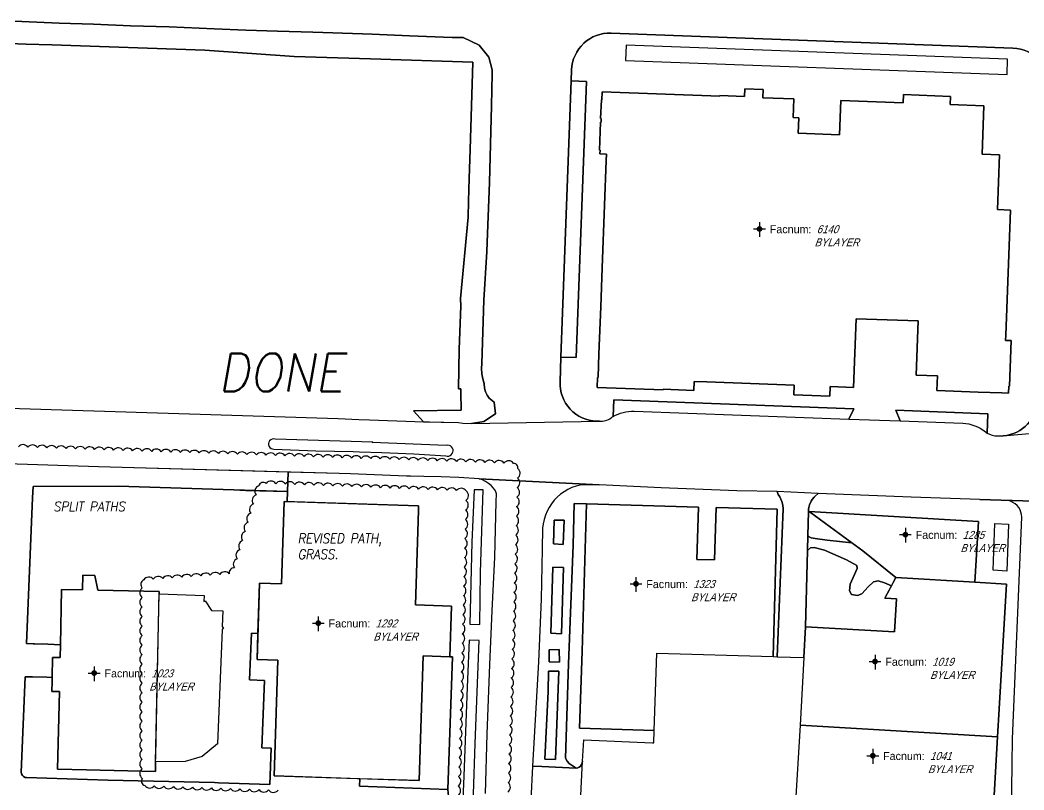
# Model space of a CAD drawing. Header units: inches. Extents: x 1273557 to 1282364, y 239587 to 246310.
# Drawn here: x 1275153 to 1275679, y 242388 to 242792 of the extents above; entities that cross this region are included whole.
import ezdxf
from ezdxf.enums import TextEntityAlignment as Align

# ---------------------------------------------------------------- set-up
doc = ezdxf.new("R2010")
doc.units = ezdxf.units.IN
doc.header["$MEASUREMENT"] = 0
doc.linetypes.add('DASHED2', pattern=[0.375, 0.25, -0.125])
doc.layers.add('BLDG-DATA', color=159, linetype='DASHED2', lineweight=30)
for name, color, linetype in [('BLDG-UW', 231, 'Continuous'), ('GRASS', 3, 'Continuous'), ('PATH', 253, 'Continuous'), ('PATH-ISLAND', 252, 'Continuous'), ('PRKG-UW', 6, 'Continuous'), ('REV-2013', 1, 'Continuous'), ('REV-ADJUDICATION-NOTES', 2, 'Continuous'), ('STREET-NONUW', 4, 'Continuous'), ('STREET-NONUW-ISLAND', 139, 'Continuous'), ('STREET-UW', 50, 'Continuous')]:
    doc.layers.add(name, color=color, linetype=linetype)
doc.styles.add('Revisions', font='simplex.shx', dxfattribs={"width": 0.9, "oblique": 10, "height": 25})
doc.styles.add('SS_LITE', font='FRABK.TTF', dxfattribs={"height": 16})

# ---------------------------------------------------------------- blocks, each defined once
blk = doc.blocks.new('*U1')
for p, q in [((-3.08, 0), (3.08, 0)), ((0, 3.55), (0, -4.2))]:
    blk.add_line(p, q)
at = {"const_width": 1.5}
blk.add_lwpolyline([(-0.75, 0, 1), (0.75, 0, 1)], format="xyb", close=True, dxfattribs=at)
at = {"layer": 'BLDG-DATA', "color": 1, "style": 'SS_LITE'}
blk.add_text('Facnum:', height=4.2, dxfattribs=at).set_placement((27.26, -2.25), align=Align.RIGHT)
at = {"layer": 'BLDG-DATA', "color": 7, "style": 'SS_LITE', "oblique": 20, "width": 0.9, "flags": 8}
for tag, p in [('FACNUM', (29.98, -2.25)), ('OBJECT', (28.84, -9.16))]:
    blk.add_attdef(tag, p, '', height=4.2, dxfattribs=at)

msp = doc.modelspace()

# ---------------------------------------------------------------- linework, layer by layer
msp.add_lwpolyline([(1275541.41, 242682.61, -1), (1275539.91, 242682.61, -1)], format="xyb", close=True)
at = {"layer": 'BLDG-UW'}
for points in [[(1275591.4, 242635.47), (1275590.06, 242599.36), (1275577.82, 242599.81), (1275577.64, 242594.81), (1275558.65, 242595.51), (1275558.83, 242600.51), (1275513.07, 242602.28), (1275506.4, 242602.53), (1275506.23, 242597.78), (1275490.04, 242598.38), (1275490.03, 242598.05), (1275455.39, 242599.33), (1275455.58, 242604.66), (1275455.92, 242604.65), (1275455.92, 242604.67), (1275456.37, 242617.02), (1275457.28, 242641.63), (1275458.04, 242662.21), (1275459.26, 242695.08), (1275460.13, 242718.57), (1275460.25, 242721.9), (1275456.92, 242722.02), (1275456.99, 242724.02), (1275456.66, 242724.03), (1275457.2, 242738.69), (1275457.53, 242738.68), (1275457.61, 242740.68), (1275457.27, 242740.69), (1275457.63, 242750.35), (1275457.96, 242750.34), (1275458.12, 242754.67), (1275519.75, 242752.39), (1275519.76, 242752.72), (1275532.75, 242752.24), (1275532.9, 242756.24), (1275542.56, 242755.88), (1275542.41, 242751.72), (1275542.4, 242751.55), (1275558.64, 242750.95), (1275558.28, 242741.12), (1275561.27, 242741.01), (1275560.97, 242732.9), (1275582.71, 242732.09), (1275583.37, 242750.04), (1275616.02, 242748.83), (1275616.18, 242753.16), (1275640.83, 242752.25), (1275640.67, 242747.92), (1275640.78, 242747.92), (1275658.44, 242747.27), (1275657.5, 242721.81), (1275666.58, 242721.48), (1275665.53, 242692.85), (1275665.52, 242692.8), (1275672.31, 242692.55), (1275669.88, 242626.84), (1275669.78, 242624.1), (1275672.78, 242623.99), (1275671.89, 242600), (1275671.56, 242600.01), (1275671.42, 242596.35), (1275667.83, 242596.48), (1275655.49, 242596.94), (1275633.78, 242597.74), (1275634.07, 242605.4), (1275622.91, 242605.81), (1275623.96, 242634.27)], [(1275378.94, 242484.49), (1275360.02, 242485.1), (1275361.62, 242534.67), (1275361.7, 242537.26), (1275291.1, 242539.53), (1275289.71, 242496.23), (1275278.24, 242496.59), (1275276.95, 242456.42), (1275287.89, 242456.07), (1275285.94, 242395.3), (1275361.97, 242392.86), (1275364.04, 242458.34), (1275378.08, 242457.89)], [(1275547.77, 242458), (1275549.97, 242535.45), (1275517.88, 242536.37), (1275517.1, 242508.75), (1275507.83, 242509.01), (1275508.61, 242536.54), (1275449.82, 242538.21), (1275447.52, 242460.85), (1275446.1, 242420.41), (1275485.44, 242419.12), (1275486.77, 242459.73)], [(1275653.65, 242497.03), (1275655.59, 242528.99), (1275566.73, 242534.18), (1275594.83, 242513.58), (1275612.28, 242499.45)], [(1275225.61, 242492.2), (1275193.42, 242492.86), (1275191.8, 242500.59), (1275185.41, 242500.7), (1275185.26, 242493.03), (1275174.34, 242493.25), (1275173.7, 242464.25), (1275173.55, 242457.48), (1275169.63, 242457.57), (1275169.4, 242446.93), (1275169.36, 242444.87), (1275169.24, 242439.67), (1275173.15, 242439.59), (1275172.25, 242398.83), (1275187.4, 242398.5), (1275223.53, 242397.71), (1275223.6, 242400.71), (1275223.63, 242401.87), (1275223.72, 242406.1)], [(1275611.51, 242470.94), (1275564.86, 242473.66), (1275563.96, 242457.54), (1275561.97, 242421.89), (1275665.6, 242415.84), (1275666.46, 242430.55), (1275670.28, 242496.06), (1275653.65, 242497.03), (1275612.28, 242499.45), (1275606.42, 242488.63), (1275606.56, 242488.62), (1275612.52, 242488.26)], [(1275662.91, 242369.87), (1275665.6, 242415.84), (1275561.97, 242421.89), (1275559.16, 242375.93)]]:
    msp.add_lwpolyline(points, close=True, dxfattribs=at)
at = {"layer": 'GRASS'}
msp.add_lwpolyline([(1275146.7, 242588.52), (1275319.41, 242583.05), (1275330.28, 242582.53), (1275336, 242582.26), (1275359.74, 242581.5), (1275364.28, 242581.38), (1275359.03, 242587.04), (1275383.99, 242587.42), (1275383.94, 242596.94), (1275383.95, 242598.54), (1275382.65, 242598.58), (1275383.08, 242619.46), (1275383.95, 242642.07), (1275383.76, 242645.99), (1275387.67, 242688.82), (1275387.93, 242697.12), (1275388.3, 242709.09), (1275388.78, 242724.35), (1275390.11, 242770.19), (1275336.53, 242771.95), (1275296.38, 242773.22), (1275249.57, 242776.54), (1275169.12, 242779.39), (1275155.71, 242779.64), (1275103.66, 242781.7)], dxfattribs=at)
for points in [[(1275670.88, 242771.72), (1275470.61, 242779.06), (1275470.32, 242771.15), (1275670.58, 242763.75)], [(1275449.78, 242760.09), (1275441.78, 242760.39), (1275436.42, 242615.31), (1275444.42, 242615.02)], [(1275337.64, 242570.55), (1275286.36, 242572.25), (1275286.36, 242572.25), (1275285.59, 242572.35), (1275284.81, 242572.23), (1275284.11, 242571.89), (1275283.53, 242571.37), (1275283.13, 242570.7), (1275282.94, 242569.94), (1275282.97, 242569.16), (1275283.22, 242568.42), (1275283.67, 242567.79), (1275284.29, 242567.31), (1275285.02, 242567.03), (1275285.8, 242566.97), (1275307.76, 242566.11), (1275327.37, 242565.74), (1275330.7, 242565.6), (1275342.48, 242565.22), (1275359.23, 242564.44), (1275375.95, 242563.41), (1275375.95, 242563.41), (1275376.71, 242563.25), (1275377.49, 242563.29), (1275378.23, 242563.54), (1275378.88, 242563.98), (1275379.39, 242564.58), (1275379.72, 242565.28), (1275379.85, 242566.05), (1275379.77, 242566.83), (1275379.48, 242567.55), (1275379.02, 242568.18), (1275378.4, 242568.66), (1275377.68, 242568.95), (1275376.9, 242569.05), (1275376.13, 242568.93), (1275337.28, 242570.51)], [(1275256.74, 242391.7), (1275283.59, 242390.79), (1275284.35, 242409.86), (1275279.44, 242410.04), (1275280.78, 242445.41), (1275273.01, 242445.71), (1275273.92, 242470.22), (1275277.39, 242470.09), (1275278.24, 242496.59), (1275289.71, 242496.23), (1275291.1, 242539.53), (1275292.7, 242539.48), (1275292.89, 242544.7), (1275264.7, 242545.49), (1275203.96, 242547.59), (1275159.36, 242547.37), (1275158.98, 242541.41), (1275155.83, 242464.84), (1275159.47, 242464.64), (1275160.13, 242464.61), (1275167.14, 242464.51), (1275173.7, 242464.25), (1275174.34, 242493.25), (1275185.26, 242493.03), (1275185.41, 242500.7), (1275191.8, 242500.59), (1275193.42, 242492.86), (1275225.61, 242492.2), (1275225.58, 242491.01), (1275249.12, 242490.06), (1275248.99, 242486.86), (1275249.68, 242487.31), (1275253.03, 242482.22), (1275258.94, 242481.98), (1275258.61, 242473.74), (1275259.26, 242472.75), (1275258.55, 242472.28), (1275256.14, 242412.13), (1275248.08, 242405.48), (1275239.13, 242402.84), (1275223.87, 242402.74), (1275223.65, 242402.77), (1275223.63, 242401.87), (1275223.6, 242400.71), (1275223.53, 242397.71), (1275187.4, 242398.5), (1275172.25, 242398.83), (1275173.15, 242439.59), (1275169.24, 242439.67), (1275169.36, 242444.87), (1275169.4, 242446.93), (1275166.51, 242447.1), (1275159.05, 242447.39), (1275155.11, 242447.33), (1275153.05, 242397.27), (1275153.27, 242396.34), (1275153.73, 242395.56), (1275154.39, 242394.94), (1275155.19, 242394.54), (1275155.98, 242394.52), (1275198.63, 242393.12), (1275254.63, 242391.77)], [(1275394.27, 242502.18), (1275395.55, 242545.62), (1275390.94, 242545.52), (1275389.68, 242518.14), (1275388.53, 242474.99), (1275393.92, 242474.89)], [(1275447.52, 242460.85), (1275449.82, 242538.21), (1275443.36, 242538.39), (1275442.76, 242516.44), (1275442.6, 242512.2), (1275440.39, 242454.14), (1275440.18, 242448.72), (1275438.78, 242404.56), (1275439.64, 242403.11), (1275440.67, 242401.78), (1275444.39, 242399.33), (1275445.22, 242399.48), (1275446.04, 242399.88), (1275446.74, 242400.49), (1275447.27, 242401.27), (1275447.6, 242402.17), (1275447.71, 242403.14), (1275448.38, 242414.32), (1275484.55, 242412.71), (1275485.23, 242412.67), (1275485.44, 242419.12), (1275446.1, 242420.41)], [(1275566.73, 242534.18), (1275566.37, 242534.2), (1275566.35, 242533.94), (1275566.05, 242521.57), (1275566.79, 242520.89), (1275567.71, 242520.38), (1275569.79, 242520.02), (1275576.21, 242519.15), (1275589.06, 242517.81)], [(1275438.13, 242529.6), (1275432.79, 242529.7), (1275432.55, 242517.28), (1275437.61, 242516.81)], [(1275670.45, 242502.84), (1275663.28, 242503.33), (1275664.11, 242527.97), (1275671.4, 242527.59)], [(1275590.51, 242501.04), (1275591.85, 242504.23), (1275591.81, 242505.76), (1275586.3, 242508.74), (1275574.75, 242513.81), (1275569.28, 242515.36), (1275567.48, 242515.03), (1275565.85, 242513.63), (1275564.86, 242473.66), (1275611.51, 242470.94), (1275612.52, 242488.26), (1275606.56, 242488.62), (1275606.42, 242488.63), (1275609.98, 242495.2), (1275606.19, 242496.72), (1275602.87, 242497.83), (1275600.53, 242497.32), (1275597.61, 242494.71), (1275594.44, 242490.97), (1275592.1, 242490.13), (1275588.95, 242490.56), (1275587.88, 242492.61), (1275588.23, 242496.03)], [(1275437.75, 242504.84), (1275432.23, 242504.95), (1275431.11, 242470.26), (1275436.72, 242469.97)], [(1275393.58, 242466.51), (1275388.23, 242466.61), (1275387.12, 242441.99), (1275385.49, 242395.24), (1275383.71, 242355.22), (1275383.31, 242342.29), (1275382.38, 242319.68), (1275382.27, 242316.75), (1275382.4, 242315.53), (1275387.96, 242315.88), (1275389.6, 242349.9), (1275389.69, 242359.04), (1275391.44, 242412.29)], [(1275435.46, 242461.8), (1275430.2, 242461.53), (1275430.27, 242455.27), (1275435.6, 242455.07)], [(1275378.08, 242457.89), (1275364.04, 242458.34), (1275361.97, 242392.86), (1275330.86, 242393.86), (1275330.72, 242389.96), (1275376.98, 242388.21), (1275379.53, 242457.86)], [(1275435.24, 242450.38), (1275429.9, 242450.39), (1275429.69, 242439.63), (1275427.92, 242404.16), (1275433.53, 242403.85)]]:
    msp.add_lwpolyline(points, close=True, dxfattribs=at)
for points in [[(1275464.11, 242592.8), (1275463.79, 242584.04, -0.145756), (1275474.84, 242586.9), (1275587.49, 242582.74), (1275590.19, 242588.15)], [(1275612.18, 242587.34), (1275614.47, 242581.75), (1275647.33, 242580.54, -0.162392), (1275659.19, 242576.09, 0.02914), (1275660.13, 242575.41), (1275660.5, 242585.56)]]:
    msp.add_lwpolyline(points, format="xyb", close=True, dxfattribs=at)
at = {"layer": 'PATH'}
for points in [[(1275103.66, 242781.7), (1275155.71, 242779.64), (1275169.12, 242779.39), (1275249.57, 242776.54), (1275296.38, 242773.22), (1275336.53, 242771.95), (1275390.11, 242770.19), (1275388.78, 242724.35), (1275388.3, 242709.09), (1275387.93, 242697.12), (1275387.67, 242688.82), (1275383.76, 242645.99), (1275383.95, 242642.07), (1275383.08, 242619.46), (1275382.65, 242598.58), (1275383.95, 242598.54), (1275383.94, 242596.94), (1275383.99, 242587.42), (1275359.03, 242587.04), (1275364.28, 242581.38), (1275382.59, 242580.88), (1275384.89, 242580.58), (1275389.54, 242580.38), (1275396.03, 242581.48), (1275402.01, 242585.51), (1275401.29, 242591.67), (1275398.79, 242593.71), (1275397.67, 242595.28), (1275396.85, 242597.03), (1275396.34, 242598.89), (1275396.08, 242601.27), (1275395.39, 242603.96), (1275394.97, 242606.58), (1275394.79, 242609.22), (1275394.87, 242611.91), (1275395.91, 242645.12), (1275397.5, 242670.72), (1275397.85, 242680.16), (1275398.84, 242707.04), (1275400.02, 242747.28), (1275400.33, 242764.11), (1275400.37, 242766.1), (1275398.52, 242772.79), (1275393.48, 242779.16), (1275385.18, 242783.2), (1275379.24, 242783.1), (1275356.95, 242784.04), (1275337.35, 242784.83), (1275332.18, 242785.04), (1275306.22, 242785.92), (1275287.73, 242786.51), (1275270.98, 242787.06), (1275254.44, 242787.75), (1275230.7, 242788.73), (1275210.55, 242789.35), (1275191.03, 242790.1), (1275172.97, 242790.75), (1275153.52, 242791.5), (1275133.86, 242792.32)], [(1275377.83, 242381.11), (1275376.98, 242388.21), (1275330.72, 242389.96), (1275330.86, 242393.86), (1275285.94, 242395.3), (1275287.89, 242456.07), (1275276.95, 242456.42), (1275277.39, 242470.09), (1275273.92, 242470.22), (1275273.01, 242445.71), (1275280.78, 242445.41), (1275279.44, 242410.04), (1275284.35, 242409.86), (1275283.59, 242390.79), (1275256.74, 242391.7), (1275254.63, 242391.77), (1275198.63, 242393.12), (1275155.98, 242394.52), (1275155.19, 242394.54), (1275154.39, 242394.94), (1275153.73, 242395.56), (1275153.27, 242396.34), (1275153.05, 242397.27), (1275155.11, 242447.33), (1275159.05, 242447.39), (1275166.51, 242447.1), (1275169.4, 242446.93), (1275169.63, 242457.57), (1275173.55, 242457.48), (1275173.7, 242464.25), (1275167.14, 242464.51), (1275160.13, 242464.61), (1275159.47, 242464.64), (1275155.83, 242464.84), (1275158.98, 242541.41), (1275159.36, 242547.37), (1275203.96, 242547.59), (1275264.7, 242545.49), (1275271.06, 242545.31), (1275292.89, 242544.7), (1275293.26, 242554.89), (1275199.77, 242557.47), (1275193.73, 242557.7), (1275145.8, 242559.22)], [(1275396.79, 242386.14), (1275397.68, 242417.23), (1275399.13, 242453.9), (1275400.32, 242482.05), (1275401.72, 242510.2), (1275402.03, 242524.77), (1275402.44, 242539.34), (1275402.59, 242543.56), (1275402.12, 242545.03), (1275401.03, 242546.49), (1275399.77, 242547.81), (1275398.37, 242548.98), (1275396.83, 242549.97), (1275395.19, 242550.77), (1275393.47, 242551.37), (1275382.76, 242552.04), (1275373.6, 242552.41), (1275364.43, 242552.66), (1275357.45, 242552.75), (1275355.28, 242552.78), (1275325.88, 242553.94), (1275320.08, 242554.15), (1275293.26, 242554.89), (1275292.7, 242539.48), (1275361.7, 242537.26), (1275361.62, 242534.67), (1275360.02, 242485.1), (1275378.94, 242484.49), (1275378.08, 242457.89), (1275379.53, 242457.86), (1275376.98, 242388.21), (1275377.83, 242381.11)], [(1275672.72, 242375.11), (1275673.06, 242388.33), (1275673.31, 242401.55), (1275673.49, 242414.79), (1275676.13, 242476.93), (1275678.28, 242531.18), (1275678.19, 242532.54), (1275677.9, 242533.87), (1275677.39, 242535.14), (1275676.7, 242536.31), (1275675.83, 242537.36), (1275674.81, 242538.27), (1275673.67, 242539), (1275672.42, 242539.55), (1275671.1, 242539.89), (1275656.23, 242540.58), (1275620.23, 242541.76), (1275571.43, 242543.69), (1275569.9, 242542.23), (1275569.34, 242541.7), (1275568.37, 242540.5), (1275567.85, 242539.68), (1275566.96, 242537.75), (1275566.55, 242536.25), (1275566.45, 242535.49), (1275566.37, 242534.2), (1275566.73, 242534.18), (1275655.59, 242528.99), (1275653.65, 242497.03), (1275670.28, 242496.06), (1275666.46, 242430.55), (1275665.6, 242415.84), (1275662.91, 242369.87)]]:
    msp.add_lwpolyline(points, dxfattribs=at)
msp.add_lwpolyline([(1275692.87, 242756.92, 0.414197), (1275673.62, 242777.64), (1275462.72, 242785.44, 0.414217), (1275442, 242766.19), (1275441.78, 242760.39), (1275449.78, 242760.09), (1275444.42, 242615.02), (1275436.42, 242615.31), (1275435.94, 242602.34, 0.414233), (1275455.19, 242581.62), (1275456.63, 242581.57, 0.162278), (1275462.7, 242583.34, -0.162278), (1275463.79, 242584.04), (1275464.11, 242592.8), (1275590.19, 242588.15), (1275587.49, 242582.74), (1275614.47, 242581.75), (1275612.18, 242587.34), (1275660.5, 242585.56), (1275660.13, 242575.41, 0.138671), (1275665.51, 242573.87), (1275668.62, 242573.91, 0.377739), (1275686.82, 242593.09)], format="xyb", dxfattribs=at)
for points in [[(1275442.6, 242512.2), (1275442.76, 242516.44), (1275443.36, 242538.39), (1275449.82, 242538.21), (1275508.61, 242536.54), (1275507.83, 242509.01), (1275517.1, 242508.75), (1275517.88, 242536.37), (1275549.97, 242535.45), (1275547.77, 242458), (1275549.85, 242457.94), (1275553.1, 242535.58), (1275552.82, 242537.57), (1275552.29, 242539.51), (1275551.27, 242541.97), (1275550.51, 242543.12), (1275549.84, 242544.66), (1275528.66, 242545.13), (1275489.01, 242546.7), (1275456.51, 242548.29), (1275446.59, 242548.07), (1275444.36, 242547.5), (1275442.2, 242546.72), (1275440.11, 242545.75), (1275438.13, 242544.59), (1275436.26, 242543.25), (1275434.52, 242541.75), (1275432.93, 242540.09), (1275431.49, 242538.3), (1275430.23, 242536.38), (1275429.15, 242534.35), (1275428.26, 242532.23), (1275427.57, 242530.04), (1275427.09, 242527.8), (1275426.81, 242525.52), (1275426.57, 242514.45), (1275426.01, 242488.13), (1275424.59, 242455.19), (1275421.43, 242400.36), (1275426.33, 242400.18), (1275444.33, 242399.32), (1275444.39, 242399.33), (1275440.67, 242401.78), (1275439.64, 242403.11), (1275438.78, 242404.56), (1275440.18, 242448.72), (1275440.39, 242454.14)], [(1275594.83, 242513.58), (1275589.06, 242517.81), (1275576.21, 242519.15), (1275569.79, 242520.02), (1275567.71, 242520.38), (1275566.79, 242520.89), (1275566.05, 242521.57), (1275565.85, 242513.63), (1275567.48, 242515.03), (1275569.28, 242515.36), (1275574.75, 242513.81), (1275586.3, 242508.74), (1275591.81, 242505.76), (1275591.85, 242504.23), (1275590.51, 242501.04), (1275588.23, 242496.03), (1275587.88, 242492.61), (1275588.95, 242490.56), (1275592.1, 242490.13), (1275594.44, 242490.97), (1275597.61, 242494.71), (1275600.53, 242497.32), (1275602.87, 242497.83), (1275606.19, 242496.72), (1275609.98, 242495.2), (1275612.28, 242499.45)]]:
    msp.add_lwpolyline(points, close=True, dxfattribs=at)
at = {"layer": 'PATH', "flags": 128}
msp.add_lwpolyline([(1275225.58, 242491.01), (1275249.12, 242490.06), (1275248.99, 242486.86), (1275249.68, 242487.31), (1275253.03, 242482.22), (1275258.94, 242481.98), (1275258.61, 242473.74), (1275259.26, 242472.75), (1275258.55, 242472.28), (1275256.14, 242412.13), (1275248.08, 242405.48), (1275239.13, 242402.84), (1275223.87, 242402.74), (1275223.65, 242402.77)], close=True, dxfattribs=at)
at = {"layer": 'PATH-ISLAND'}
for points in [[(1275670.88, 242771.72), (1275470.61, 242779.06), (1275470.32, 242771.15), (1275670.58, 242763.75)], [(1275666.58, 242721.48), (1275657.5, 242721.81), (1275658.44, 242747.27), (1275640.67, 242747.92), (1275640.83, 242752.25), (1275616.18, 242753.16), (1275616.02, 242748.83), (1275583.37, 242750.04), (1275582.71, 242732.09), (1275560.97, 242732.9), (1275561.27, 242741.01), (1275558.28, 242741.12), (1275558.64, 242750.95), (1275542.4, 242751.55), (1275542.56, 242755.88), (1275532.9, 242756.24), (1275532.75, 242752.24), (1275519.76, 242752.72), (1275519.75, 242752.39), (1275458.12, 242754.67), (1275457.96, 242750.34), (1275457.63, 242750.35), (1275457.27, 242740.69), (1275457.61, 242740.68), (1275457.53, 242738.68), (1275457.2, 242738.69), (1275456.66, 242724.03), (1275456.99, 242724.02), (1275456.92, 242722.02), (1275460.25, 242721.9), (1275460.13, 242718.57), (1275459.26, 242695.08), (1275458.04, 242662.21), (1275457.28, 242641.63), (1275456.37, 242617.02), (1275455.92, 242604.67), (1275455.92, 242604.65), (1275455.58, 242604.66), (1275455.39, 242599.33), (1275490.03, 242598.05), (1275490.04, 242598.38), (1275506.23, 242597.78), (1275506.4, 242602.53), (1275513.07, 242602.28), (1275558.83, 242600.51), (1275558.65, 242595.51), (1275577.64, 242594.81), (1275577.82, 242599.81), (1275590.06, 242599.36), (1275591.4, 242635.47), (1275623.96, 242634.27), (1275622.91, 242605.81), (1275634.07, 242605.4), (1275633.78, 242597.74), (1275655.49, 242596.94), (1275667.83, 242596.48), (1275671.42, 242596.35), (1275671.56, 242600.01), (1275671.89, 242600), (1275672.78, 242623.99), (1275669.78, 242624.1), (1275669.88, 242626.84), (1275672.31, 242692.55), (1275665.52, 242692.8)], [(1275395.55, 242545.62), (1275390.94, 242545.52), (1275389.68, 242518.14), (1275388.53, 242474.99), (1275393.92, 242474.89), (1275394.27, 242502.18)], [(1275438.13, 242529.6), (1275437.61, 242516.81), (1275432.55, 242517.28), (1275432.79, 242529.7)], [(1275670.45, 242502.84), (1275663.28, 242503.33), (1275664.11, 242527.97), (1275671.4, 242527.59)], [(1275436.72, 242469.97), (1275431.11, 242470.26), (1275432.23, 242504.95), (1275437.75, 242504.84)], [(1275393.58, 242466.51), (1275388.23, 242466.61), (1275387.12, 242441.99), (1275385.49, 242395.24), (1275383.71, 242355.22), (1275383.31, 242342.29), (1275382.38, 242319.68), (1275382.27, 242316.75), (1275382.4, 242315.53), (1275387.96, 242315.88), (1275389.6, 242349.9), (1275389.69, 242359.04), (1275391.44, 242412.29)], [(1275435.46, 242461.8), (1275435.6, 242455.07), (1275430.27, 242455.27), (1275430.2, 242461.53)], [(1275433.53, 242403.85), (1275427.92, 242404.16), (1275429.69, 242439.63), (1275429.9, 242450.39), (1275435.24, 242450.38)]]:
    msp.add_lwpolyline(points, close=True, dxfattribs=at)
at = {"layer": 'PRKG-UW'}
msp.add_lwpolyline([(1275446.36, 242374.38), (1275447.71, 242403.14), (1275448.38, 242414.32), (1275484.55, 242412.71), (1275485.23, 242412.67), (1275485.44, 242419.12), (1275486.77, 242459.73), (1275547.77, 242458), (1275549.85, 242457.94), (1275563.96, 242457.54), (1275561.97, 242421.89), (1275559.16, 242375.93)], dxfattribs=at)
at = {"layer": 'REV-2013'}
for points in [[(1275408.5, 242386.82, 0.520567), (1275408.66, 242391.82, 0.520567), (1275408.82, 242396.82, 0.520567), (1275408.97, 242401.82, 0.520567), (1275409.13, 242406.81, 0.520567), (1275409.28, 242411.81, 0.520567), (1275409.44, 242416.81, 0.520567), (1275409.59, 242421.81, 0.520567), (1275409.75, 242426.8, 0.520567), (1275409.9, 242431.8, 0.520567), (1275410.06, 242436.8, 0.520567), (1275410.21, 242441.8, 0.520567), (1275410.37, 242446.79, 0.520567), (1275410.52, 242451.79, 0.520567), (1275410.68, 242456.79, 0.520567), (1275410.83, 242461.79, 0.520567), (1275410.99, 242466.78, 0.520567), (1275411.14, 242471.78, 0.520567), (1275411.3, 242476.78, 0.520567), (1275411.45, 242481.78, 0.520567), (1275411.61, 242486.77, 0.520567), (1275411.76, 242491.77, 0.520567), (1275411.92, 242496.77, 0.520567), (1275412.08, 242501.77, 0.520567), (1275412.23, 242506.76, 0.520567), (1275412.39, 242511.76, 0.520567), (1275412.54, 242516.76, 0.520567), (1275412.7, 242521.76, 0.520567), (1275412.85, 242526.76, 0.520567), (1275413.01, 242531.75, 0.520567), (1275413.16, 242536.75, 0.520567), (1275413.32, 242541.75, 0.520567), (1275413.47, 242546.75, 0.520567), (1275413.63, 242551.74, 0.520567), (1275413.78, 242556.74, 0.520567), (1275411.51, 242559.46, 0.520567), (1275406.51, 242559.62, 0.520567), (1275401.51, 242559.79, 0.520567), (1275396.51, 242559.95, 0.520567), (1275391.52, 242560.12, 0.520567), (1275386.52, 242560.29, 0.520567), (1275381.52, 242560.45, 0.520567), (1275376.52, 242560.62, 0.520567), (1275371.53, 242560.78, 0.520567), (1275366.53, 242560.95, 0.520567), (1275361.53, 242561.12, 0.520567), (1275356.54, 242561.28, 0.520567), (1275351.54, 242561.45, 0.520567), (1275346.54, 242561.61, 0.520567), (1275341.54, 242561.78, 0.520567), (1275336.55, 242561.95, 0.520567), (1275331.55, 242562.11, 0.520567), (1275326.55, 242562.28, 0.520567), (1275321.55, 242562.44, 0.520567), (1275316.56, 242562.61, 0.520567), (1275311.56, 242562.77, 0.520567), (1275306.56, 242562.94, 0.520567), (1275301.57, 242563.11, 0.520567), (1275296.57, 242563.27, 0.520567), (1275291.57, 242563.44, 0.520567), (1275286.57, 242563.6, 0.520567), (1275281.58, 242563.77, 0.520567), (1275276.58, 242563.94, 0.520567), (1275271.58, 242564.1, 0.520567), (1275266.58, 242564.27, 0.520567), (1275261.59, 242564.43, 0.520567), (1275256.59, 242564.6, 0.520567), (1275251.59, 242564.77, 0.520567), (1275246.6, 242564.93, 0.520567), (1275241.6, 242565.1, 0.520567), (1275236.6, 242565.26, 0.520567), (1275231.6, 242565.43, 0.520567), (1275226.61, 242565.6, 0.520567), (1275221.61, 242565.76, 0.520567), (1275216.61, 242565.93, 0.520567), (1275211.62, 242566.09, 0.520567), (1275206.62, 242566.26, 0.520567), (1275201.62, 242566.42, 0.520567), (1275196.62, 242566.59, 0.520567), (1275191.63, 242566.76, 0.520567), (1275186.63, 242566.92, 0.520567), (1275181.63, 242567.09, 0.520567), (1275176.63, 242567.25, 0.520567), (1275171.64, 242567.42, 0.520567), (1275166.64, 242567.59, 0.520567), (1275161.64, 242567.75, 0.520567), (1275156.65, 242567.92, 0.520567), (1275151.65, 242568.08, 0.520567)], [(1275382.39, 242385.03, 0.520567), (1275382.52, 242390.03, 0.520567), (1275382.66, 242395.03, 0.520567), (1275382.79, 242400.03, 0.520567), (1275382.92, 242405.02, 0.520567), (1275383.06, 242410.02, 0.520567), (1275383.19, 242415.02, 0.520567), (1275383.32, 242420.02, 0.520567), (1275383.46, 242425.02, 0.520567), (1275383.59, 242430.01, 0.520567), (1275383.73, 242435.01, 0.520567), (1275383.86, 242440.01, 0.520567), (1275383.99, 242445.01, 0.520567), (1275384.13, 242450.01, 0.520567), (1275384.26, 242455.01, 0.520567), (1275384.39, 242460, 0.520567), (1275384.53, 242465, 0.520567), (1275384.66, 242470, 0.520567), (1275384.8, 242475, 0.520567), (1275384.93, 242480, 0.520567), (1275385.06, 242484.99, 0.520567), (1275385.2, 242489.99, 0.520567), (1275385.33, 242494.99, 0.520567), (1275385.47, 242499.99, 0.520567), (1275385.6, 242504.99, 0.520567), (1275385.73, 242509.99, 0.520567), (1275385.87, 242514.98, 0.520567), (1275386, 242519.98, 0.520567), (1275386.13, 242524.98, 0.520567), (1275386.27, 242529.98, 0.520567), (1275386.4, 242534.98, 0.520567), (1275386.54, 242539.98, 0.520567), (1275386.67, 242544.99, 0.520567), (1275381.67, 242545.19, 0.520567), (1275376.68, 242545.38, 0.520567), (1275371.68, 242545.57, 0.520567), (1275366.68, 242545.76, 0.520567), (1275361.69, 242545.95, 0.520567), (1275356.69, 242546.14, 0.520567), (1275351.7, 242546.33, 0.520567), (1275346.7, 242546.52, 0.520567), (1275341.7, 242546.71, 0.520567), (1275336.71, 242546.9, 0.520567), (1275331.71, 242547.09, 0.520567), (1275326.71, 242547.28, 0.520567), (1275321.72, 242547.47, 0.520567), (1275316.72, 242547.66, 0.520567), (1275311.72, 242547.85, 0.520567), (1275306.73, 242548.04, 0.520567), (1275301.73, 242548.23, 0.520567), (1275296.74, 242548.42, 0.520567), (1275291.74, 242548.61, 0.520567), (1275286.74, 242548.8, 0.520567), (1275281.75, 242548.99, 0.520567), (1275277.81, 242547.71, 0.520567), (1275276.4, 242542.91, 0.520567), (1275274.99, 242538.11, 0.520567), (1275273.58, 242533.32, 0.520567), (1275272.17, 242528.52, 0.520567), (1275270.75, 242523.72, 0.520567), (1275269.34, 242518.93, 0.520567), (1275267.93, 242514.13, 0.520567), (1275266.52, 242509.33, 0.520567), (1275265.11, 242504.54, 0.520567), (1275262.34, 242501.42, 0.520567), (1275257.35, 242501.07, 0.520567), (1275252.36, 242500.72, 0.520567), (1275247.38, 242500.37, 0.520567), (1275242.39, 242500.02, 0.520567), (1275237.4, 242499.67, 0.520567), (1275232.41, 242499.31, 0.520567), (1275227.43, 242498.96, 0.520567), (1275222.44, 242498.61, 0.520567), (1275217.45, 242498.26, 0.520567), (1275216.63, 242494.02, 0.520567), (1275216.63, 242489.02, 0.520567), (1275216.63, 242484.02, 0.520567), (1275216.63, 242479.02, 0.520567), (1275216.63, 242474.02, 0.520567), (1275216.63, 242469.02, 0.520567), (1275216.63, 242464.02, 0.520567), (1275216.63, 242459.02, 0.520567), (1275216.63, 242454.02, 0.520567), (1275216.63, 242449.02, 0.520567), (1275216.63, 242444.02, 0.520567), (1275216.63, 242439.02, 0.520567), (1275216.63, 242434.02, 0.520567), (1275216.63, 242429.02, 0.520567), (1275216.63, 242424.02, 0.520567), (1275216.63, 242419.02, 0.520567), (1275216.63, 242414.02, 0.520567), (1275216.63, 242409.02, 0.520567), (1275216.63, 242404.02, 0.520567), (1275216.63, 242399.02, 0.520567), (1275216.63, 242394.02, 0.520567), (1275217.98, 242390.32, 0.520567), (1275222.97, 242390.14, 0.520567), (1275227.97, 242389.96, 0.520567), (1275232.97, 242389.79, 0.520567), (1275237.97, 242389.61, 0.520567), (1275242.96, 242389.44, 0.520567), (1275247.96, 242389.26, 0.520567), (1275252.96, 242389.08, 0.520567), (1275257.95, 242388.91, 0.520567), (1275262.95, 242388.73, 0.520567), (1275267.95, 242388.56, 0.520567), (1275272.94, 242388.38, 0.520567), (1275277.94, 242388.2, 0.520567), (1275282.94, 242388.03, 0.520567), (1275287.93, 242387.85, 0.520567)]]:
    msp.add_lwpolyline(points, format="xyb", dxfattribs=at)
at = {"layer": 'STREET-NONUW'}
for points in [[(1275133.86, 242792.32), (1275153.52, 242791.5), (1275172.97, 242790.75), (1275191.03, 242790.1), (1275210.55, 242789.35), (1275230.7, 242788.73), (1275254.44, 242787.75), (1275270.98, 242787.06), (1275287.73, 242786.51), (1275306.22, 242785.92), (1275332.18, 242785.04), (1275337.35, 242784.83), (1275356.95, 242784.04), (1275379.24, 242783.1), (1275385.18, 242783.2), (1275393.48, 242779.16), (1275398.52, 242772.79), (1275400.37, 242766.1), (1275400.33, 242764.11), (1275400.02, 242747.28), (1275398.84, 242707.04), (1275397.85, 242680.16), (1275397.5, 242670.72), (1275395.91, 242645.12), (1275394.87, 242611.91), (1275394.79, 242609.22), (1275394.97, 242606.58), (1275395.39, 242603.96), (1275396.05, 242601.39), (1275396.08, 242601.28), (1275396.34, 242598.89), (1275396.85, 242597.03), (1275397.67, 242595.28), (1275398.79, 242593.71), (1275401.29, 242591.67), (1275402.01, 242585.51), (1275396.03, 242581.48), (1275389.54, 242580.38), (1275456.63, 242581.57), (1275455.19, 242581.62, -0.414233), (1275435.94, 242602.34), (1275436.42, 242615.31), (1275441.78, 242760.39), (1275442, 242766.19, -0.414217), (1275462.72, 242785.44), (1275673.62, 242777.64, -0.414197), (1275692.87, 242756.92)], [(1275686.82, 242593.09, -0.377739), (1275668.62, 242573.91), (1275732.8, 242579.65)], [(1275146.7, 242588.52), (1275319.41, 242583.05), (1275319.41, 242583.05), (1275330.28, 242582.53), (1275336, 242582.26), (1275359.74, 242581.5), (1275382.59, 242580.88), (1275384.89, 242580.58), (1275389.54, 242580.38), (1275456.63, 242581.57, 0.162278), (1275462.7, 242583.34, -0.162278), (1275463.79, 242584.04, -0.145756), (1275474.84, 242586.9), (1275587.49, 242582.74), (1275614.47, 242581.75), (1275647.33, 242580.54, -0.162392), (1275659.19, 242576.09, 0.02914), (1275660.13, 242575.41, 0.138671), (1275665.51, 242573.87), (1275668.62, 242573.91), (1275732.8, 242579.65)]]:
    msp.add_lwpolyline(points, format="xyb", dxfattribs=at)
for points in [[(1275729.6, 242538.24), (1275656.23, 242540.58), (1275620.23, 242541.76), (1275571.43, 242543.69), (1275549.84, 242544.66), (1275528.66, 242545.13), (1275489.01, 242546.7), (1275456.51, 242548.29), (1275393.47, 242551.37), (1275382.76, 242552.04), (1275373.6, 242552.41), (1275364.43, 242552.66), (1275355.28, 242552.78), (1275325.88, 242553.94), (1275320.08, 242554.15), (1275320.08, 242554.15), (1275199.77, 242557.47), (1275193.73, 242557.7), (1275145.8, 242559.22)], [(1275396.79, 242386.14), (1275397.68, 242417.23), (1275399.13, 242453.9), (1275400.32, 242482.05), (1275401.72, 242510.2), (1275402.03, 242524.77), (1275402.44, 242539.34), (1275402.58, 242543.4), (1275402.59, 242543.56), (1275402.12, 242545.03), (1275401.03, 242546.49), (1275399.77, 242547.81), (1275398.37, 242548.98), (1275396.83, 242549.97), (1275395.19, 242550.77), (1275393.47, 242551.37), (1275456.51, 242548.29), (1275446.59, 242548.07), (1275444.36, 242547.5), (1275442.2, 242546.72), (1275440.11, 242545.75), (1275438.13, 242544.59), (1275436.26, 242543.25), (1275434.52, 242541.75), (1275432.93, 242540.09), (1275431.49, 242538.3), (1275430.23, 242536.38), (1275429.15, 242534.35), (1275428.26, 242532.23), (1275427.57, 242530.04), (1275427.09, 242527.8), (1275426.81, 242525.52), (1275426.57, 242514.45), (1275426.01, 242488.13), (1275424.59, 242455.19), (1275421.43, 242400.36), (1275420.63, 242382.65)], [(1275672.72, 242375.11), (1275673.06, 242388.33), (1275673.31, 242401.55), (1275673.49, 242414.79), (1275676.13, 242476.93), (1275678.28, 242531.18), (1275678.19, 242532.54), (1275677.9, 242533.87), (1275677.39, 242535.14), (1275676.7, 242536.31), (1275675.83, 242537.36), (1275674.81, 242538.27), (1275673.67, 242539), (1275672.42, 242539.55), (1275671.1, 242539.89), (1275656.23, 242540.58), (1275729.6, 242538.24)]]:
    msp.add_lwpolyline(points, dxfattribs=at)
at = {"layer": 'STREET-NONUW-ISLAND'}
msp.add_lwpolyline([(1275337.61, 242570.55), (1275286.36, 242572.25), (1275286.36, 242572.25), (1275285.59, 242572.35), (1275284.81, 242572.23), (1275284.11, 242571.89), (1275283.53, 242571.37), (1275283.13, 242570.7), (1275282.94, 242569.94), (1275282.97, 242569.16), (1275283.22, 242568.42), (1275283.67, 242567.79), (1275284.29, 242567.31), (1275285.02, 242567.03), (1275285.8, 242566.97), (1275307.73, 242566.11), (1275327.34, 242565.74), (1275330.67, 242565.6), (1275342.45, 242565.22), (1275359.2, 242564.44), (1275375.95, 242563.41), (1275375.95, 242563.41), (1275376.71, 242563.25), (1275377.49, 242563.29), (1275378.23, 242563.54), (1275378.88, 242563.98), (1275379.39, 242564.58), (1275379.72, 242565.28), (1275379.85, 242566.05), (1275379.77, 242566.83), (1275379.48, 242567.55), (1275379.02, 242568.18), (1275378.4, 242568.66), (1275377.68, 242568.95), (1275376.9, 242569.05), (1275376.13, 242568.93), (1275337.25, 242570.51)], close=True, dxfattribs=at)
at = {"layer": 'STREET-UW'}
for points in [[(1275566.35, 242533.94), (1275566.37, 242534.2), (1275566.45, 242535.49), (1275566.55, 242536.25), (1275566.96, 242537.75), (1275567.85, 242539.68), (1275568.37, 242540.5), (1275569.34, 242541.7), (1275569.9, 242542.23), (1275571.43, 242543.69), (1275549.84, 242544.66), (1275550.51, 242543.12), (1275551.27, 242541.97), (1275552.29, 242539.51), (1275552.82, 242537.57), (1275553.1, 242535.58), (1275549.85, 242457.94), (1275563.96, 242457.54), (1275564.86, 242473.66), (1275565.85, 242513.63), (1275566.05, 242521.57)], [(1275447.71, 242403.14), (1275447.6, 242402.17), (1275447.27, 242401.27), (1275446.74, 242400.49), (1275446.04, 242399.88), (1275445.22, 242399.48), (1275444.39, 242399.33), (1275444.33, 242399.32), (1275426.33, 242400.18), (1275421.43, 242400.36), (1275420.63, 242382.65), (1275420.53, 242378.18), (1275427.22, 242378.14), (1275431.06, 242378.12), (1275432.76, 242378.09), (1275436.99, 242378.01), (1275440.05, 242377.96), (1275442.94, 242377.54), (1275444.39, 242376.71), (1275445.9, 242375.66), (1275446.36, 242374.38)]]:
    msp.add_lwpolyline(points, close=True, dxfattribs=at)

# ---------------------------------------------------------------- block references
at = {"layer": 'BLDG-DATA'}
ref = msp.add_blockref('*U1', (1275540.66, 242682.61), dxfattribs=at)
ref.add_attrib('FACNUM', '6140', (1275570.65, 242680.36), dxfattribs={"color": 7, "height": 4.2, "style": 'SS_LITE', "oblique": 20, "width": 0.9})
ref.add_attrib('OBJECT', 'BYLAYER', (1275569.5, 242673.45), dxfattribs={"color": 7, "height": 4.2, "style": 'SS_LITE', "oblique": 20, "width": 0.9})
ref = msp.add_blockref('*U1', (1275617.23, 242522.04), dxfattribs=at)
ref.add_attrib('FACNUM', '1285', (1275647.21, 242519.79), dxfattribs={"color": 7, "height": 4.2, "style": 'SS_LITE', "oblique": 20, "width": 0.9})
ref.add_attrib('OBJECT', 'BYLAYER', (1275646.07, 242512.88), dxfattribs={"color": 7, "height": 4.2, "style": 'SS_LITE', "oblique": 20, "width": 0.9})
ref = msp.add_blockref('*U1', (1275475.81, 242496.21), dxfattribs=at)
ref.add_attrib('FACNUM', '1323', (1275505.79, 242493.97), dxfattribs={"color": 7, "height": 4.2, "style": 'SS_LITE', "oblique": 20, "width": 0.9})
ref.add_attrib('OBJECT', 'BYLAYER', (1275504.65, 242487.06), dxfattribs={"color": 7, "height": 4.2, "style": 'SS_LITE', "oblique": 20, "width": 0.9})
ref = msp.add_blockref('*U1', (1275309.06, 242475.55), dxfattribs=at)
ref.add_attrib('FACNUM', '1292', (1275339.04, 242473.3), dxfattribs={"color": 7, "height": 4.2, "style": 'SS_LITE', "oblique": 20, "width": 0.9})
ref.add_attrib('OBJECT', 'BYLAYER', (1275337.9, 242466.4), dxfattribs={"color": 7, "height": 4.2, "style": 'SS_LITE', "oblique": 20, "width": 0.9})
ref = msp.add_blockref('*U1', (1275601.27, 242455.41), dxfattribs=at)
ref.add_attrib('FACNUM', '1019', (1275631.25, 242453.16), dxfattribs={"color": 7, "height": 4.2, "style": 'SS_LITE', "oblique": 20, "width": 0.9})
ref.add_attrib('OBJECT', 'BYLAYER', (1275630.11, 242446.25), dxfattribs={"color": 7, "height": 4.2, "style": 'SS_LITE', "oblique": 20, "width": 0.9})
ref = msp.add_blockref('*U1', (1275191.43, 242449.32), dxfattribs=at)
ref.add_attrib('FACNUM', '1023', (1275221.41, 242447.07), dxfattribs={"color": 7, "height": 4.2, "style": 'SS_LITE', "oblique": 20, "width": 0.9})
ref.add_attrib('OBJECT', 'BYLAYER', (1275220.27, 242440.16), dxfattribs={"color": 7, "height": 4.2, "style": 'SS_LITE', "oblique": 20, "width": 0.9})
ref = msp.add_blockref('*U1', (1275600.12, 242405.92), dxfattribs=at)
ref.add_attrib('FACNUM', '1041', (1275630.1, 242403.67), dxfattribs={"color": 7, "height": 4.2, "style": 'SS_LITE', "oblique": 20, "width": 0.9})
ref.add_attrib('OBJECT', 'BYLAYER', (1275628.96, 242396.76), dxfattribs={"color": 7, "height": 4.2, "style": 'SS_LITE', "oblique": 20, "width": 0.9})

# ---------------------------------------------------------------- texts
at = {"layer": 'REV-2013', "char_height": 5, "attachment_point": 1, "style": 'Revisions'}
for s, insert in [('SPLIT PATHS', (1275170.02, 242539.29)), ('REVISED PATH,\\PGRASS.', (1275298.29, 242522.56))]:
    msp.add_mtext(s, dxfattribs=dict(at, insert=insert))
at = {"layer": 'REV-ADJUDICATION-NOTES', "style": 'Revisions', "oblique": 10, "width": 0.913884}
msp.add_text('DONE', height=20, dxfattribs=at).set_placement((1275256.46, 242597.24))

doc.saveas('drawing.dxf')
